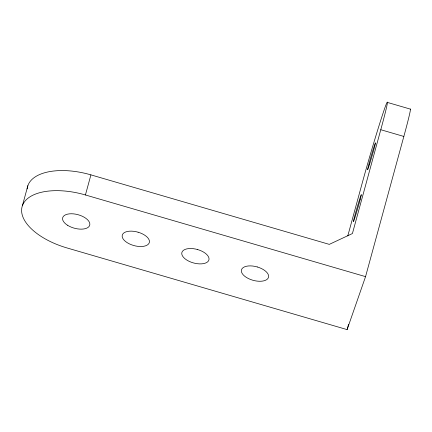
<?xml version="1.0" encoding="UTF-8"?>
<svg xmlns="http://www.w3.org/2000/svg" width="432" height="432" viewBox="0 0 432 432"><rect width="100%" height="100%" fill="white"/><g stroke="black" fill="none" stroke-linecap="round" stroke-linejoin="round"><path stroke-width="0.65" d="M410.216 109.129A56.09 1.663 -73.7 0 1 403.844 136.447L365.553 276.642L347.107 329.611L66.982 247.941A56.09 27.999 15.3 0 1 22.378 205.762L27.869 185.663M22.378 205.762A56.09 27.999 15.3 0 1 85.428 194.967L90.92 174.874L329.287 244.372L352.42 233.545L380.776 129.719A56.09 1.663 -73.7 0 0 384.356 109.318A56.09 1.663 -73.7 0 0 362.329 182.693L347.792 235.899M347.107 329.611L348.527 324.421M387.288 102.389L410.357 109.112M380.776 129.719L403.844 136.447M85.428 194.967L365.553 276.642M27.157 188.887A56.09 27.999 15.3 0 1 90.92 174.874M360.153 199.741L359.678 201.496A14.024 0.416 -73.7 0 1 354.17 219.839A14.024 0.416 -73.7 0 1 355.066 214.736L355.595 212.825A14.024 0.416 -73.7 0 1 360.574 196.393A14.024 0.416 -73.7 0 1 360.153 199.741M138.105 232.205L135.972 231.676A14.024 6.998 15.3 0 0 122.342 234.905A14.024 6.998 15.3 0 0 131.42 244.755L133.493 245.452A14.024 6.998 15.3 0 0 149.256 242.752A14.024 6.998 15.3 0 0 138.105 232.205M197.699 249.583L195.566 249.048A14.024 6.998 15.3 0 0 181.937 252.283A14.024 6.998 15.3 0 0 191.009 262.132L193.088 262.823A14.024 6.998 15.3 0 0 208.85 260.129A14.024 6.998 15.3 0 0 197.699 249.583M257.294 266.96L255.161 266.425A14.024 6.998 15.3 0 0 241.531 269.654A14.024 6.998 15.3 0 0 250.603 279.504L252.682 280.201A14.024 6.998 15.3 0 0 268.445 277.501A14.024 6.998 15.3 0 0 257.294 266.96M67.484 225.229A14.024 6.998 15.3 0 0 89.662 225.38A14.024 6.998 15.3 0 0 71.474 213.759A14.024 6.998 15.3 0 0 67.484 225.229M369.565 164.219A14.024 0.416 -73.7 0 0 375.494 142.83A14.024 0.416 -73.7 0 0 369.592 161.563A14.024 0.416 -73.7 0 0 369.565 164.219"/></g></svg>
